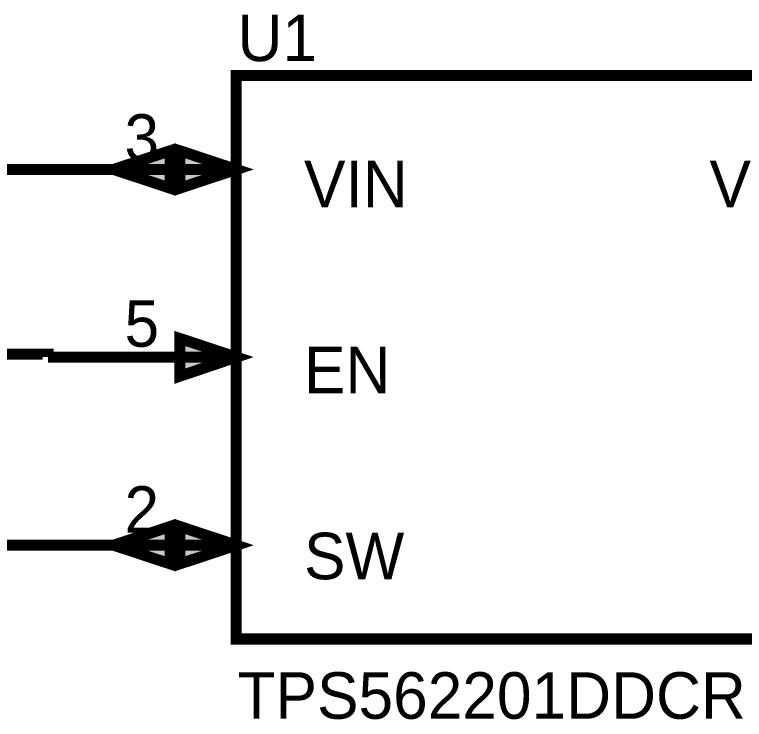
# Model space of a CAD drawing. Header units: inches. Extents: x 0 to 22.3, y 0 to 15.7.
# Drawn here: x 7.642 to 8.418, y 10.438 to 11.188 of the extents above; entities that cross this region are included whole.
import ezdxf

# ---------------------------------------------------------------- set-up
doc = ezdxf.new("R2010")
doc.units = ezdxf.units.IN
doc.header["$MEASUREMENT"] = 0
doc.layers.add('Sheet', color=255, linetype='Continuous')

msp = doc.modelspace()

# ---------------------------------------------------------------- linework, layer by layer
at = {"layer": 'Sheet'}
for points in [[(7.87758, 11.12304, 0.0118, 0.0118, 0), (8.67723, 11.12304, 0.0118, 0.0118, 0), (8.67723, 10.52324, 0.0118, 0.0118, 0), (7.87758, 10.52324, 0.0118, 0.0118, 0), (7.87758, 11.12304, 0.0118, 0.0118, 0)], [(7.87758, 11.12304, 0.0039, 0.0039, 0), (7.87758, 10.52324, 0.0039, 0.0039, 0), (8.67723, 10.52324, 0.0039, 0.0039, 0), (8.67723, 11.12304, 0.0039, 0.0039, 0), (7.87758, 11.12304, 0.0039, 0.0039, 0), (7.87758, 11.12304, 0.0039, 0.0039, 0)], [(7.8073, 11.04304, 0.0118, 0.0118, 0), (7.8073, 11.00326, 0.0118, 0.0118, 0), (7.74718, 11.02315, 0.0118, 0.0118, 0), (7.8073, 11.04304, 0.0118, 0.0118, 0)], [(7.81747, 11.04304, 0.0118, 0.0118, 0), (7.87758, 11.02315, 0.0118, 0.0118, 0), (7.81747, 11.00326, 0.0118, 0.0118, 0), (7.81747, 11.04304, 0.0118, 0.0118, 0)], [(7.8073, 11.04304, 0.0039, 0.0039, 0), (7.8073, 11.00326, 0.0039, 0.0039, 0), (7.74718, 11.02315, 0.0039, 0.0039, 0), (7.8073, 11.04304, 0.0039, 0.0039, 0)], [(7.81747, 11.04304, 0.0039, 0.0039, 0), (7.87758, 11.02315, 0.0039, 0.0039, 0), (7.81747, 11.00326, 0.0039, 0.0039, 0), (7.81747, 11.04304, 0.0039, 0.0039, 0)], [(7.81747, 10.84325, 0.0118, 0.0118, 0), (7.87758, 10.82336, 0.0118, 0.0118, 0), (7.81747, 10.80303, 0.0118, 0.0118, 0), (7.81747, 10.84325, 0.0118, 0.0118, 0)], [(7.81747, 10.84325, 0.0039, 0.0039, 0), (7.87758, 10.82336, 0.0039, 0.0039, 0), (7.81747, 10.80303, 0.0039, 0.0039, 0), (7.81747, 10.84325, 0.0039, 0.0039, 0)], [(7.8073, 10.64303, 0.0118, 0.0118, 0), (7.8073, 10.60325, 0.0118, 0.0118, 0), (7.74718, 10.62314, 0.0118, 0.0118, 0), (7.8073, 10.64303, 0.0118, 0.0118, 0)], [(7.81747, 10.64303, 0.0118, 0.0118, 0), (7.87758, 10.62314, 0.0118, 0.0118, 0), (7.81747, 10.60325, 0.0118, 0.0118, 0), (7.81747, 10.64303, 0.0118, 0.0118, 0)], [(7.8073, 10.64303, 0.0039, 0.0039, 0), (7.8073, 10.60325, 0.0039, 0.0039, 0), (7.74718, 10.62314, 0.0039, 0.0039, 0), (7.8073, 10.64303, 0.0039, 0.0039, 0)], [(7.81747, 10.64303, 0.0039, 0.0039, 0), (7.87758, 10.62314, 0.0039, 0.0039, 0), (7.81747, 10.60325, 0.0039, 0.0039, 0), (7.81747, 10.64303, 0.0039, 0.0039, 0)]]:
    msp.add_lwpolyline(points, format="xyseb", close=True, dxfattribs=at)
for points in [[(7.67734, 11.02315, 0.0118, 0.0118, 0), (7.48063, 11.02315, 0.0118, 0.0118, 0), (7.48063, 10.82646, 0.0118, 0.0118, 0), (7.67734, 10.82646, 0.0118, 0.0118, 0), (7.67734, 10.82336, 0.0118, 0.0118, 0)], [(7.87758, 11.02315, 0.0118, 0.0118, 0), (7.67734, 11.02315, 0.0118, 0.0118, 0)], [(7.87758, 10.82336, 0.0118, 0.0118, 0), (7.67734, 10.82336, 0.0118, 0.0118, 0)], [(7.67734, 10.62314, 0.0118, 0.0118, 0), (7.28348, 10.62314, 0.0118, 0.0118, 0)], [(7.87758, 10.62314, 0.0118, 0.0118, 0), (7.67734, 10.62314, 0.0118, 0.0118, 0)]]:
    msp.add_lwpolyline(points, format="xyseb", dxfattribs=at)
for points in [[(7.80912, 11.04633), (7.741, 11.02362), (7.80912, 11.00091)], [(7.81522, 11.00091), (7.88334, 11.02362), (7.81522, 11.04633)], [(7.81522, 10.80091), (7.88334, 10.82362), (7.81522, 10.84633)], [(7.80912, 10.64633), (7.741, 10.62362), (7.80912, 10.60091)], [(7.81522, 10.60091), (7.88334, 10.62362), (7.81522, 10.64633)]]:
    msp.add_solid(points, dxfattribs=at)

# ---------------------------------------------------------------- texts
for s, height, p in [('U1', 0.049505, (7.87891, 11.13851)), ('3', 0.0495, (7.75867, 11.03243)), ('VIN', 0.049505, (7.94964, 10.98293)), ('VBST', 0.049505, (8.38107, 10.98293)), ('5', 0.0495, (7.75867, 10.83441)), ('EN', 0.049505, (7.94964, 10.78491)), ('2', 0.0495, (7.75867, 10.6364)), ('SW', 0.049505, (7.94964, 10.58689)), ('TPS562201DDCR', 0.0495045, (7.87891, 10.43838))]:
    msp.add_text(s, height=height, dxfattribs=at).set_placement(p)

doc.saveas('drawing.dxf')
